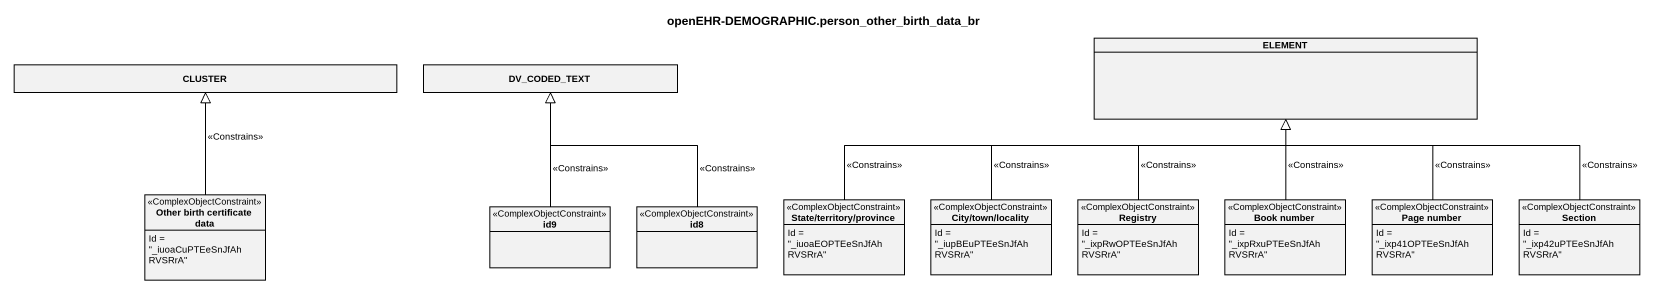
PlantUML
@startuml
title openEHR-DEMOGRAPHIC.person_other_birth_data_br
hide circle
hide empty members
class ELEMENT
class CLUSTER
class DV_CODED_TEXT
class "Other birth certificate data" as Other_birth_certificate_data <<ComplexObjectConstraint>> {
  Id = "_iuoaCuPTEeSnJfAhRVSRrA"
}
class "State/territory/province" as State_territory_province <<ComplexObjectConstraint>> {
  Id = "_iuoaEOPTEeSnJfAhRVSRrA"
}
class "City/town/locality" as City_town_locality <<ComplexObjectConstraint>> {
  Id = "_iupBEuPTEeSnJfAhRVSRrA"
}
class Registry <<ComplexObjectConstraint>> {
  Id = "_ixpRwOPTEeSnJfAhRVSRrA"
}
class "Book number" as Book_number <<ComplexObjectConstraint>> {
  Id = "_ixpRxuPTEeSnJfAhRVSRrA"
}
class "Page number" as Page_number <<ComplexObjectConstraint>> {
  Id = "_ixp41OPTEeSnJfAhRVSRrA"
}
class Section <<ComplexObjectConstraint>> {
  Id = "_ixp42uPTEeSnJfAhRVSRrA"
}
class id9 <<ComplexObjectConstraint>>
class id8 <<ComplexObjectConstraint>>
Other_birth_certificate_data -up-|> CLUSTER : <<Constrains>>
State_territory_province -right-|> ELEMENT : <<Constrains>>
City_town_locality -right-|> ELEMENT : <<Constrains>>
Registry -up-|> ELEMENT : <<Constrains>>
Book_number -up-|> ELEMENT : <<Constrains>>
Page_number -up-|> ELEMENT : <<Constrains>>
Section -left-|> ELEMENT : <<Constrains>>
id9 -up-|> DV_CODED_TEXT : <<Constrains>>
id8 -up-|> DV_CODED_TEXT : <<Constrains>>
@enduml
